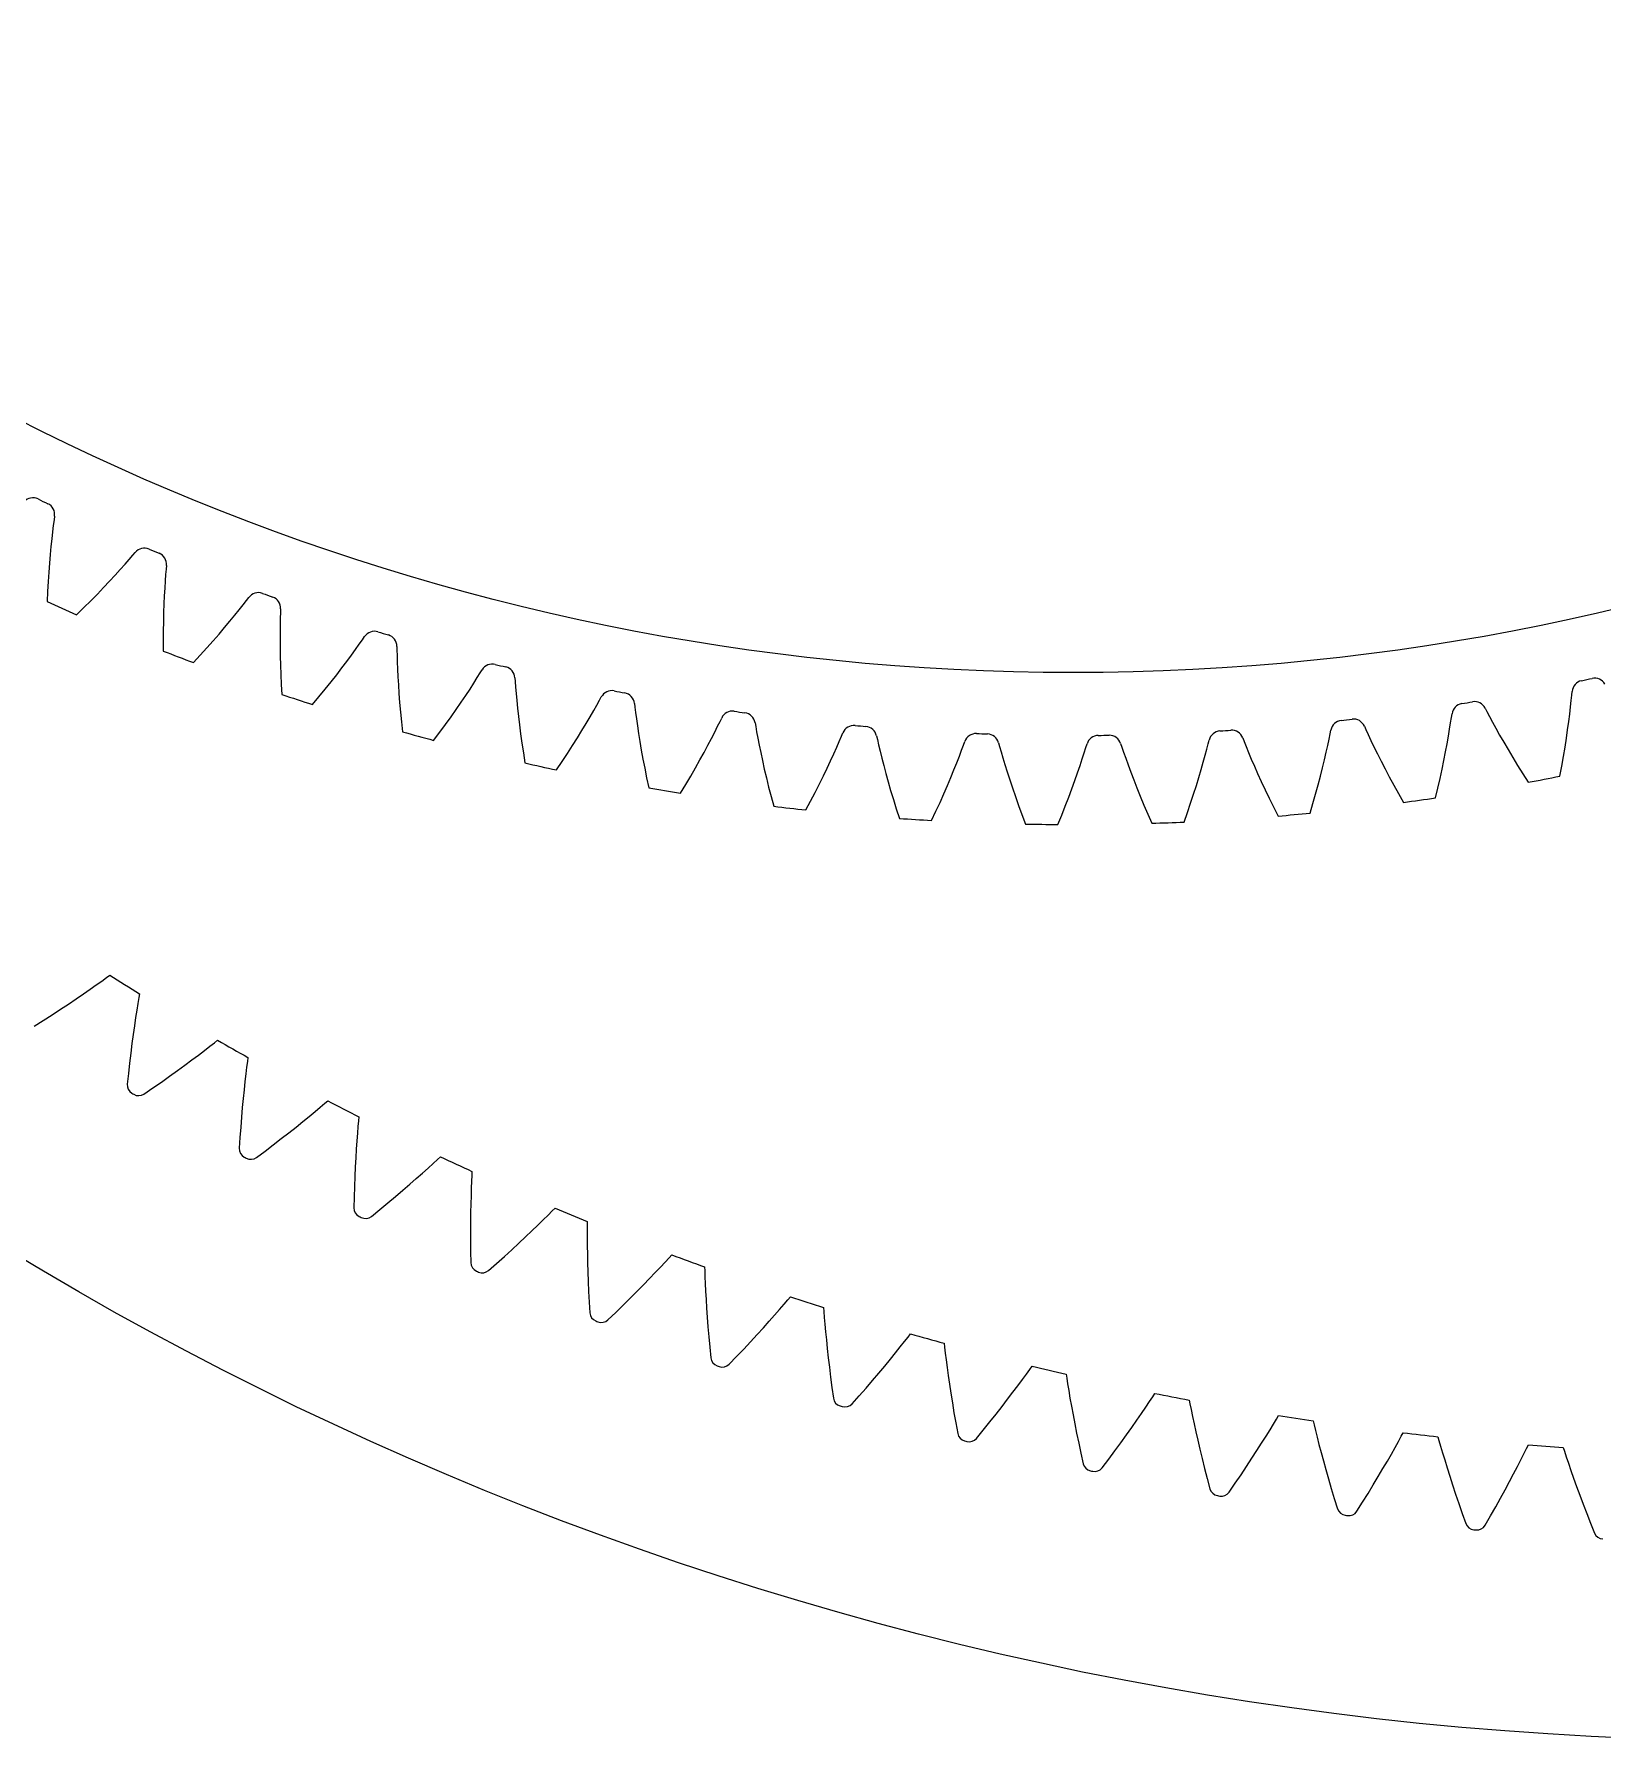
# Model space of a CAD drawing. Header units: millimetres. Extents: x -107 to 107, y -107 to 107.
# Drawn here: x -54.7 to -5.1, y -107.1 to -53.2 of the extents above; entities that cross this region are included whole.
import ezdxf

# ---------------------------------------------------------------- set-up
doc = ezdxf.new("R2010")
doc.units = ezdxf.units.MM

msp = doc.modelspace()

# ---------------------------------------------------------------- linework, layer by layer
at = {"layer": 'journal'}
msp.add_circle((-21.875, 0), 73.3245, dxfattribs=at)
at = {"layer": 'outer'}
msp.add_circle((0, 0), 107.079107, dxfattribs=at)
at = {"layer": 'output_ring'}
for p, q in [((-52.566054, -83.069854), (-52.416098, -82.962332)), ((-52.416098, -82.962332), (-52.31401, -82.888477)), ((-53.38008, -83.634552), (-53.151921, -83.479396)), ((-53.151921, -83.479396), (-52.938665, -83.332216)), ((-52.938665, -83.332216), (-52.742305, -83.194797)), ((-52.742305, -83.194797), (-52.566054, -83.069854)), ((-51.378867, -83.471357), (-51.400215, -83.595536)), ((-54.142108, -84.136342), (-53.87604, -83.963922)), ((-53.87604, -83.963922), (-53.621782, -83.796392)), ((-53.621782, -83.796392), (-53.38008, -83.634552)), ((-51.465264, -83.990783), (-51.502163, -84.227595)), ((-51.43071, -83.77752), (-51.465264, -83.990783)), ((-51.400215, -83.595536), (-51.43071, -83.77752)), ((-54.707069, -84.493551), (-54.419402, -84.31299)), ((-54.419402, -84.31299), (-54.142108, -84.136342)), ((-51.540386, -84.483874), (-51.579205, -84.757045)), ((-51.502163, -84.227595), (-51.540386, -84.483874)), ((-51.618062, -85.04532), (-51.656497, -85.347373)), ((-51.579205, -84.757045), (-51.618062, -85.04532)), ((-49.32746, -85.263865), (-49.156417, -85.131882)), ((-49.156417, -85.131882), (-49.010941, -85.018371)), ((-49.010941, -85.018371), (-48.911931, -84.94044)), ((-51.694122, -85.662184), (-51.730598, -85.988934)), ((-51.656497, -85.347373), (-51.694122, -85.662184)), ((-50.181834, -85.900607), (-49.946889, -85.729105)), ((-49.946889, -85.729105), (-49.725206, -85.56483)), ((-49.725206, -85.56483), (-49.51809, -85.409129)), ((-49.51809, -85.409129), (-49.32746, -85.263865)), ((-47.970233, -85.609886), (-47.993327, -85.792956)), ((-47.953934, -85.484943), (-47.970233, -85.609886)), ((-51.730598, -85.988934), (-51.766021, -86.326721)), ((-50.957864, -86.449105), (-50.687957, -86.261364)), ((-50.687957, -86.261364), (-50.429095, -86.078303)), ((-50.429095, -86.078303), (-50.181834, -85.900607)), ((-48.046482, -86.245557), (-48.074287, -86.503174)), ((-48.01921, -86.007445), (-48.046482, -86.245557)), ((-47.993327, -85.792956), (-48.01921, -86.007445)), ((-51.237977, -86.641176), (-50.957864, -86.449105)), ((-48.102005, -86.777695), (-48.129147, -87.067307)), ((-48.074287, -86.503174), (-48.102005, -86.777695)), ((-48.129147, -87.067307), (-48.15531, -87.37067)), ((-46.216792, -87.509681), (-46.016157, -87.345715)), ((-46.016157, -87.345715), (-45.831571, -87.192845)), ((-45.831571, -87.192845), (-45.666017, -87.054039)), ((-45.666017, -87.054039), (-45.52526, -86.934725)), ((-45.52526, -86.934725), (-45.42949, -86.852845)), ((-44.450213, -87.358078), (-44.461435, -87.483579)), ((-48.180146, -87.686746), (-48.20335, -88.014707)), ((-48.15531, -87.37067), (-48.180146, -87.686746)), ((-46.899294, -88.051258), (-46.659438, -87.863688)), ((-46.659438, -87.863688), (-46.431636, -87.682805)), ((-46.431636, -87.682805), (-46.216792, -87.509681)), ((-44.494261, -87.882796), (-44.511861, -88.121818)), ((-44.477091, -87.667435), (-44.494261, -87.882796)), ((-44.461435, -87.483579), (-44.477091, -87.667435)), ((-48.20335, -88.014707), (-48.225055, -88.353651)), ((-47.412602, -88.443184), (-47.150525, -88.244659)), ((-47.150525, -88.244659), (-46.899294, -88.051258)), ((-44.529203, -88.38035), (-44.545773, -88.655768)), ((-44.511861, -88.121818), (-44.529203, -88.38035)), ((-47.684701, -88.646449), (-47.412602, -88.443184)), ((-44.561156, -88.946243), (-44.575003, -89.250417)), ((-44.545773, -88.655768), (-44.561156, -88.946243)), ((-42.438619, -89.138792), (-42.26038, -88.978567)), ((-42.26038, -88.978567), (-42.100587, -88.833166)), ((-42.100587, -88.833166), (-41.964781, -88.708246)), ((-41.964781, -88.708246), (-41.872407, -88.622552)), ((-44.575003, -89.250417), (-44.58701, -89.56724)), ((-43.060381, -89.682408), (-42.840096, -89.492443)), ((-42.840096, -89.492443), (-42.632445, -89.310755)), ((-42.632445, -89.310755), (-42.438619, -89.138792)), ((-40.88778, -89.397876), (-40.896207, -89.613756)), ((-40.879587, -89.213537), (-40.88778, -89.397876)), ((-40.873461, -89.087684), (-40.879587, -89.213537)), ((-44.596905, -89.895871), (-44.604855, -90.235417)), ((-44.58701, -89.56724), (-44.596905, -89.895871)), ((-43.535625, -90.082969), (-43.292438, -89.879545)), ((-43.292438, -89.879545), (-43.060381, -89.682408)), ((-40.904107, -89.853295), (-40.910958, -90.112318)), ((-40.896207, -89.613756), (-40.904107, -89.853295)), ((-44.05308, -90.506076), (-43.789442, -90.291951)), ((-43.789442, -90.291951), (-43.535625, -90.082969)), ((-40.916352, -90.388181), (-40.919951, -90.67904)), ((-40.910958, -90.112318), (-40.916352, -90.388181)), ((-38.619755, -90.618097), (-38.465986, -90.46634)), ((-38.465986, -90.46634), (-38.335354, -90.33602)), ((-38.335354, -90.33602), (-38.246529, -90.246653)), ((-40.919951, -90.67904), (-40.92146, -90.983526)), ((-40.92146, -90.983526), (-40.920617, -91.300575)), ((-39.17817, -91.155044), (-38.978052, -90.96509)), ((-38.978052, -90.96509), (-38.791354, -90.785414)), ((-38.791354, -90.785414), (-38.619755, -90.618097)), ((-37.230575, -90.796917), (-37.23129, -90.981437)), ((-37.23129, -90.981437), (-37.230962, -91.197481)), ((-37.229553, -90.67092), (-37.230575, -90.796917)), ((-40.920617, -91.300575), (-40.917186, -91.629337)), ((-40.917186, -91.629337), (-40.91137, -91.968926)), ((-39.849196, -91.773272), (-39.614453, -91.56016)), ((-39.614453, -91.56016), (-39.390575, -91.353781)), ((-39.390575, -91.353781), (-39.17817, -91.155044)), ((-37.230962, -91.197481), (-37.229148, -91.437143)), ((-37.229148, -91.437143), (-37.225496, -91.696231)), ((-40.349079, -92.217002), (-40.094335, -91.992369)), ((-40.094335, -91.992369), (-39.849196, -91.773272)), ((-37.225496, -91.696231), (-37.219706, -91.972086)), ((-37.219706, -91.972086), (-37.211515, -92.262852)), ((-35.080356, -92.282876), (-34.915678, -92.108743)), ((-34.915678, -92.108743), (-34.768185, -91.950878)), ((-34.768185, -91.950878), (-34.642943, -91.815371)), ((-34.642943, -91.815371), (-34.557812, -91.722478)), ((-33.524478, -92.105183), (-33.520392, -92.231118)), ((-37.211515, -92.262852), (-37.200683, -92.567149)), ((-37.200683, -92.567149), (-37.186992, -92.883904)), ((-35.656051, -92.87506), (-35.451875, -92.667879)), ((-35.451875, -92.667879), (-35.259619, -92.469971)), ((-35.259619, -92.469971), (-35.080356, -92.282876)), ((-33.520392, -92.231118), (-33.513629, -92.415515)), ((-33.513629, -92.415515), (-33.504546, -92.631368)), ((-33.504546, -92.631368), (-33.493021, -92.87076)), ((-37.186992, -92.883904), (-37.170241, -93.212257)), ((-37.170241, -93.212257), (-37.150667, -93.551331)), ((-36.097295, -93.312792), (-35.871381, -93.090342)), ((-35.871381, -93.090342), (-35.656051, -92.87506)), ((-33.493021, -92.87076), (-33.478872, -93.129487)), ((-33.478872, -93.129487), (-33.461908, -93.404881)), ((-31.154235, -93.448053), (-31.013261, -93.284342)), ((-31.013261, -93.284342), (-30.893612, -93.14387)), ((-30.893612, -93.14387), (-30.812316, -93.047603)), ((-36.578785, -93.776415), (-36.333354, -93.541643)), ((-36.333354, -93.541643), (-36.097295, -93.312792)), ((-33.461908, -93.404881), (-33.44194, -93.695077)), ((-33.44194, -93.695077), (-33.418785, -93.998684)), ((-31.667332, -94.02846), (-31.483254, -93.822923)), ((-31.483254, -93.822923), (-31.31172, -93.628717)), ((-31.31172, -93.628717), (-31.154235, -93.448053)), ((-29.764321, -93.388117), (-29.755136, -93.513784)), ((-29.755136, -93.513784), (-29.740905, -93.697755)), ((-29.740905, -93.697755), (-29.723082, -93.913063)), ((-33.418785, -93.998684), (-33.392269, -94.314624)), ((-33.392269, -94.314624), (-33.362225, -94.642028)), ((-32.069373, -94.467577), (-31.862944, -94.243745)), ((-31.862944, -94.243745), (-31.667332, -94.02846)), ((-29.723082, -93.913063), (-29.701865, -94.151791)), ((-29.701865, -94.151791), (-29.677243, -94.409732)), ((-27.207381, -94.464539), (-27.093524, -94.319334)), ((-27.093524, -94.319334), (-27.016196, -94.219852)), ((-33.362225, -94.642028), (-33.328926, -94.980031)), ((-32.512677, -94.937229), (-32.286086, -94.699)), ((-32.286086, -94.699), (-32.069373, -94.467577)), ((-29.677243, -94.409732), (-29.649133, -94.684212)), ((-29.649133, -94.684212), (-29.617421, -94.97336)), ((-27.655162, -95.021725), (-27.49164, -94.820727)), ((-27.49164, -94.820727), (-27.341605, -94.633829)), ((-27.341605, -94.633829), (-27.207381, -94.464539)), ((-25.955263, -94.517615), (-25.940992, -94.642806)), ((-25.940992, -94.642806), (-25.919318, -94.82605)), ((-25.919318, -94.82605), (-25.892784, -95.040459)), ((-32.748392, -95.181755), (-32.512677, -94.937229)), ((-29.617421, -94.97336), (-29.581981, -95.27578)), ((-29.581981, -95.27578), (-29.542683, -95.590386)), ((-28.017486, -95.457589), (-27.830759, -95.234553)), ((-27.830759, -95.234553), (-27.655162, -95.021725)), ((-25.892784, -95.040459), (-25.861909, -95.278131)), ((-25.861909, -95.278131), (-25.826854, -95.534862)), ((-23.3568, -95.489532), (-23.248921, -95.339832)), ((-23.248921, -95.339832), (-23.175688, -95.237297)), ((-29.542683, -95.590386), (-29.499395, -95.916304)), ((-29.499395, -95.916304), (-29.452426, -96.252679)), ((-28.638582, -96.176833), (-28.421832, -95.929617)), ((-28.421832, -95.929617), (-28.214675, -95.689602)), ((-28.214675, -95.689602), (-28.017486, -95.457589)), ((-25.826854, -95.534862), (-25.787643, -95.807978)), ((-25.787643, -95.807978), (-25.744239, -96.095603)), ((-23.781633, -96.064406), (-23.626391, -95.856946)), ((-23.626391, -95.856946), (-23.484053, -95.664122)), ((-23.484053, -95.664122), (-23.3568, -95.489532)), ((-22.103559, -95.491821), (-22.084227, -95.616331)), ((-22.084227, -95.616331), (-22.055144, -95.798546)), ((-22.055144, -95.798546), (-22.019943, -96.011703)), ((-28.864194, -96.43071), (-28.638582, -96.176833)), ((-25.744239, -96.095603), (-25.696573, -96.396338)), ((-25.696573, -96.396338), (-25.644558, -96.709093)), ((-24.31362, -96.754409), (-24.125996, -96.514595)), ((-24.125996, -96.514595), (-23.948461, -96.284175)), ((-23.948461, -96.284175), (-23.781633, -96.064406)), ((-22.019943, -96.011703), (-21.979462, -96.247929)), ((-21.979462, -96.247929), (-21.934032, -96.503028)), ((-21.934032, -96.503028), (-21.883785, -96.774331)), ((-19.587917, -96.537239), (-19.467844, -96.357635)), ((-19.467844, -96.357635), (-19.36612, -96.203686)), ((-19.36612, -96.203686), (-19.297103, -96.098268)), ((-18.21554, -96.309134), (-18.191178, -96.432758)), ((-18.191178, -96.432758), (-18.154735, -96.613645)), ((-25.644558, -96.709093), (-25.588097, -97.032989)), ((-25.588097, -97.032989), (-25.527535, -97.367184)), ((-24.717433, -97.258419), (-24.51088, -97.002622)), ((-24.51088, -97.002622), (-24.31362, -96.754409)), ((-21.883785, -96.774331), (-21.828761, -97.059961)), ((-21.828761, -97.059961), (-21.768946, -97.358517)), ((-20.026815, -97.175603), (-19.869031, -96.949254)), ((-19.869031, -96.949254), (-19.722324, -96.735673)), ((-19.722324, -96.735673), (-19.587917, -96.537239)), ((-18.154735, -96.613645), (-18.110924, -96.8252)), ((-18.110924, -96.8252), (-18.060903, -97.059592)), ((-18.060903, -97.059592), (-18.005172, -97.312641)), ((-15.659598, -97.251746), (-15.546903, -97.067423)), ((-15.546903, -97.067423), (-15.451501, -96.909478)), ((-15.451501, -96.909478), (-15.386812, -96.80135)), ((-14.297593, -96.968212), (-14.26824, -97.090747)), ((-24.932572, -97.521231), (-24.717433, -97.258419)), ((-21.768946, -97.358517), (-21.704299, -97.668907)), ((-20.372618, -97.660249), (-20.194867, -97.413028)), ((-20.194867, -97.413028), (-20.026815, -97.175603)), ((-18.005172, -97.312641), (-17.943972, -97.581684)), ((-17.943972, -97.581684), (-17.877417, -97.864849)), ((-15.923784, -97.674814), (-15.785853, -97.455464)), ((-15.785853, -97.455464), (-15.659598, -97.251746)), ((-14.26824, -97.090747), (-14.224497, -97.270008)), ((-14.224497, -97.270008), (-14.172149, -97.479614)), ((-14.172149, -97.479614), (-14.11267, -97.711786)), ((-11.600417, -97.617729), (-11.511495, -97.456048)), ((-11.511495, -97.456048), (-11.451241, -97.345387)), ((-10.356154, -97.467971), (-10.32186, -97.589216)), ((-10.32186, -97.589216), (-10.270888, -97.766557)), ((-21.704299, -97.668907), (-21.634759, -97.990249)), ((-21.634759, -97.990249), (-21.560703, -98.321715)), ((-20.755674, -98.18021), (-20.559657, -97.916252)), ((-20.559657, -97.916252), (-20.372618, -97.660249)), ((-17.877417, -97.864849), (-17.805553, -98.160736)), ((-16.230557, -98.151412), (-16.072266, -97.907372)), ((-16.072266, -97.907372), (-15.923784, -97.674814)), ((-14.11267, -97.711786), (-14.04673, -97.962368)), ((-14.04673, -97.962368), (-13.974677, -98.22871)), ((-11.952374, -98.239895), (-11.823445, -98.015135)), ((-11.823445, -98.015135), (-11.705551, -97.806468)), ((-11.705551, -97.806468), (-11.600417, -97.617729)), ((-10.270888, -97.766557), (-10.210089, -97.97387)), ((-10.210089, -97.97387), (-10.14125, -98.20344)), ((-7.732271, -98.200494), (-7.634873, -98.00765)), ((-7.634873, -98.00765), (-7.552576, -97.842498)), ((-7.552576, -97.842498), (-7.496856, -97.729486)), ((-6.397701, -97.80759), (-6.358521, -97.927346)), ((-6.358521, -97.927346), (-6.300404, -98.102475)), ((-6.300404, -98.102475), (-6.231253, -98.307154)), ((-20.959985, -98.451524), (-20.755674, -98.18021)), ((-17.805553, -98.160736), (-17.72838, -98.468251)), ((-17.72838, -98.468251), (-17.645874, -98.786511)), ((-16.759814, -98.940691), (-16.574654, -98.669006)), ((-16.574654, -98.669006), (-16.398144, -98.405634)), ((-16.398144, -98.405634), (-16.230557, -98.151412)), ((-13.974677, -98.22871), (-13.896701, -98.508946)), ((-13.896701, -98.508946), (-13.812905, -98.801678)), ((-12.239581, -98.728534), (-12.09131, -98.478279)), ((-12.09131, -98.478279), (-11.952374, -98.239895)), ((-10.14125, -98.20344), (-10.065209, -98.451144)), ((-10.065209, -98.451144), (-9.982421, -98.714348)), ((-8.090487, -98.887386), (-7.961327, -98.643568)), ((-7.961327, -98.643568), (-7.841612, -98.413768)), ((-7.841612, -98.413768), (-7.732271, -98.200494)), ((-6.231253, -98.307154), (-6.153168, -98.533746)), ((-6.153168, -98.533746), (-6.067151, -98.778165)), ((-17.645874, -98.786511), (-17.558446, -99.114704)), ((-16.952962, -99.220062), (-16.759814, -98.940691)), ((-13.812905, -98.801678), (-13.723333, -99.105812)), ((-13.723333, -99.105812), (-13.627998, -99.420467)), ((-12.56242, -99.259647), (-12.396728, -98.989338)), ((-12.396728, -98.989338), (-12.239581, -98.728534)), ((-9.982421, -98.714348), (-9.893153, -98.991193)), ((-9.893153, -98.991193), (-9.797563, -99.280288)), ((-8.374944, -99.410403), (-8.228495, -99.143445)), ((-8.228495, -99.143445), (-8.090487, -98.887386)), ((-6.067151, -98.778165), (-5.973765, -99.037797)), ((-5.973765, -99.037797), (-5.873351, -99.310797)), ((-13.627998, -99.420467), (-13.527341, -99.744848)), ((-12.918084, -99.825581), (-12.736417, -99.538612)), ((-12.736417, -99.538612), (-12.56242, -99.259647)), ((-9.797563, -99.280288), (-9.695739, -99.580543)), ((-9.695739, -99.580543), (-9.587731, -99.891076)), ((-8.692094, -99.972992), (-8.529545, -99.687205)), ((-8.529545, -99.687205), (-8.374944, -99.410403)), ((-5.873351, -99.310797), (-5.766123, -99.595781)), ((-5.766123, -99.595781), (-5.652215, -99.891663)), ((-9.587731, -99.891076), (-9.474011, -100.211111)), ((-8.861983, -100.267088), (-8.692094, -99.972992)), ((-5.652215, -99.891663), (-5.531711, -100.197564)), ((-5.531711, -100.197564), (-5.405115, -100.512727))]:
    msp.add_line(p, q, dxfattribs=at)
for centre, radius, start, end in [((0, 0), 98.016607, 237.742448, 238.386584), ((0, 0), 98.016607, 240.065028, 240.709165), ((-51.46737, -86.355146), 0.3, 174.563059, 239.205203), ((0, 0), 100.829107, 239.205203, 239.24641), ((-51.405251, -86.392138), 0.3, 239.24641, 303.888554), ((0, 0), 98.016607, 242.387609, 243.031746), ((-47.925498, -88.36995), 0.3, 176.88564, 241.527784), ((0, 0), 100.829107, 241.527784, 241.568991), ((-47.86193, -88.404395), 0.3, 241.568991, 306.211134), ((0, 0), 98.016607, 244.71019, 245.354326), ((-44.304884, -90.239563), 0.3, 179.20822, 243.850364), ((0, 0), 100.829107, 243.850364, 243.891571), ((-44.239972, -90.271403), 0.3, 243.891571, 308.533715), ((0, 0), 98.016607, 247.03277, 247.676907), ((-40.611477, -91.960912), 0.3, 181.530801, 246.172945), ((0, 0), 98.016607, 249.355351, 249.999488), ((0, 0), 100.829107, 246.172945, 246.214152), ((-40.545328, -91.990096), 0.3, 246.214152, 310.856296), ((0, 0), 98.016607, 251.677932, 252.322068), ((-36.851345, -93.53117), 0.3, 183.853382, 248.495526), ((0, 0), 100.829107, 248.495526, 248.536732), ((-36.784069, -93.557649), 0.3, 248.536732, 313.178876), ((0, 0), 98.016607, 254.000512, 254.644649), ((-33.030667, -94.947756), 0.3, 186.175962, 250.818106), ((0, 0), 100.829107, 250.818106, 250.859313), ((-32.962373, -94.971487), 0.3, 250.859313, 315.501457), ((0, 0), 98.016607, 256.323093, 256.96723), ((-29.15572, -96.208344), 0.3, 188.498543, 253.140687), ((0, 0), 100.829107, 253.140687, 253.181894), ((-29.08652, -96.229287), 0.3, 253.181894, 317.824038), ((0, 0), 98.016607, 258.645674, 259.28981), ((0, 0), 98.016607, 260.968254, 261.612391), ((-25.23287, -97.310861), 0.3, 190.821124, 255.463268), ((0, 0), 100.829107, 255.463268, 255.504474), ((-25.162878, -97.328983), 0.3, 255.504474, 320.146618), ((0, 0), 98.016607, 263.290835, 263.934972), ((0, 0), 98.016607, 265.613416, 266.257552), ((-21.268562, -98.253497), 0.3, 193.143704, 257.785848), ((0, 0), 100.829107, 257.785848, 257.827055), ((-21.197893, -98.268768), 0.3, 257.827055, 322.469199), ((-17.26931, -99.034703), 0.3, 195.466285, 260.108429), ((-17.19808, -99.047097), 0.3, 260.149636, 324.79178), ((0, 0), 100.829107, 260.108429, 260.149636), ((-13.241685, -99.653195), 0.3, 197.788866, 262.431009), ((0, 0), 100.829107, 262.431009, 262.472216), ((-13.170011, -99.662692), 0.3, 262.472216, 327.11436), ((-9.192303, -100.107956), 0.3, 200.111446, 264.75359), ((-9.120304, -100.114542), 0.3, 264.794797, 329.436941), ((0, 0), 100.829107, 264.75359, 264.794797), ((-5.127819, -100.398241), 0.3, 202.434027, 267.076171)]:
    msp.add_arc(centre, radius, start, end, dxfattribs=at)
at = {"layer": 'thin_ring_external'}
for p, q in [((-54.063861, -68.383932), (-54.078463, -68.501548)), ((-54.126356, -68.873656), (-54.152202, -69.096811)), ((-54.101268, -68.67282), (-54.126356, -68.873656)), ((-54.078463, -68.501548), (-54.101268, -68.67282)), ((-54.177852, -69.338466), (-54.202612, -69.596209)), ((-54.152202, -69.096811), (-54.177852, -69.338466)), ((-51.58926, -69.617439), (-51.511168, -69.528285)), ((-54.225938, -69.868361), (-54.247378, -70.153675)), ((-54.202612, -69.596209), (-54.225938, -69.868361)), ((-52.147938, -70.248462), (-51.984595, -70.068533)), ((-51.984595, -70.068533), (-51.835193, -69.900767)), ((-51.835193, -69.900767), (-51.701951, -69.748416)), ((-51.701951, -69.748416), (-51.58926, -69.617439)), ((-50.538726, -70.05652), (-50.552755, -70.228733)), ((-50.530149, -69.938311), (-50.538726, -70.05652)), ((-54.266549, -70.451186), (-54.283115, -70.760121)), ((-54.247378, -70.153675), (-54.266549, -70.451186)), ((-52.710277, -70.842746), (-52.511539, -70.636913)), ((-52.511539, -70.636913), (-52.323883, -70.43843)), ((-52.323883, -70.43843), (-52.147938, -70.248462)), ((-50.567557, -70.430587), (-50.581974, -70.654771)), ((-50.552755, -70.228733), (-50.567557, -70.430587)), ((-54.283115, -70.760121), (-54.296777, -71.079842)), ((-53.139245, -71.27291), (-52.91963, -71.055)), ((-52.91963, -71.055), (-52.710277, -70.842746)), ((-50.606819, -71.156092), (-50.616218, -71.429079)), ((-50.595251, -70.897421), (-50.606819, -71.156092)), ((-50.581974, -70.654771), (-50.595251, -70.897421)), ((-48.226937, -71.339371), (-48.101648, -71.180415)), ((-48.101648, -71.180415), (-47.995792, -71.043855)), ((-47.995792, -71.043855), (-47.922353, -70.95083)), ((-53.368844, -71.495828), (-53.139245, -71.27291)), ((-50.623062, -71.715116), (-50.627017, -72.013219)), ((-50.616218, -71.429079), (-50.623062, -71.715116)), ((-48.687536, -71.901285), (-48.521521, -71.702581)), ((-48.521521, -71.702581), (-48.367578, -71.514547)), ((-48.367578, -71.514547), (-48.226937, -71.339371)), ((-46.929426, -71.601427), (-46.933901, -71.803773)), ((-46.924208, -71.428722), (-46.929426, -71.601427)), ((-46.921678, -71.310229), (-46.924208, -71.428722)), ((-50.627017, -72.013219), (-50.627786, -72.322596)), ((-49.052781, -72.324803), (-48.864813, -72.109091)), ((-48.864813, -72.109091), (-48.687536, -71.901285)), ((-46.936853, -72.028401), (-46.937723, -72.271412)), ((-46.933901, -71.803773), (-46.936853, -72.028401)), ((-44.334177, -72.284926), (-44.265585, -72.188272)), ((-50.627786, -72.322596), (-50.625106, -72.642598)), ((-49.677142, -73.01066), (-49.459225, -72.776309)), ((-49.459225, -72.776309), (-49.251024, -72.54747)), ((-49.251024, -72.54747), (-49.052781, -72.324803)), ((-46.937723, -72.271412), (-46.936067, -72.530337)), ((-46.936067, -72.530337), (-46.931515, -72.803448)), ((-44.825585, -72.969636), (-44.681444, -72.773987)), ((-44.681444, -72.773987), (-44.549932, -72.591858)), ((-44.549932, -72.591858), (-44.432922, -72.426713)), ((-44.432922, -72.426713), (-44.334177, -72.284926)), ((-43.247863, -72.496107), (-43.24434, -72.614575)), ((-43.24434, -72.614575), (-43.240733, -72.787321)), ((-43.240733, -72.787321), (-43.23487, -72.989632)), ((-46.931515, -72.803448), (-46.923745, -73.089461)), ((-46.923745, -73.089461), (-46.912474, -73.387377)), ((-45.147673, -73.393145), (-44.981239, -73.176558)), ((-44.981239, -73.176558), (-44.825585, -72.969636)), ((-43.23487, -72.989632), (-43.226348, -73.214118)), ((-43.226348, -73.214118), (-43.214809, -73.456856)), ((-40.705346, -73.484057), (-40.613969, -73.337413)), ((-40.613969, -73.337413), (-40.550401, -73.237383)), ((-46.912474, -73.387377), (-46.897445, -73.69639)), ((-46.897445, -73.69639), (-46.878429, -74.015837)), ((-45.707242, -74.089844), (-45.510996, -73.850672)), ((-45.510996, -73.850672), (-45.324382, -73.618173)), ((-45.324382, -73.618173), (-45.147673, -73.393145)), ((-43.214809, -73.456856), (-43.199935, -73.715358)), ((-43.199935, -73.715358), (-43.181443, -73.987881)), ((-41.069775, -74.046322), (-40.935812, -73.843568)), ((-40.935812, -73.843568), (-40.81377, -73.654962)), ((-40.81377, -73.654962), (-40.705346, -73.484057)), ((-39.518289, -73.492852), (-39.508721, -73.610984)), ((-39.508721, -73.610984), (-39.496298, -73.783321)), ((-39.496298, -73.783321), (-39.480113, -73.985069)), ((-45.912908, -74.335016), (-45.707242, -74.089844)), ((-43.181443, -73.987881), (-43.159079, -74.273124)), ((-43.159079, -74.273124), (-43.132611, -74.570075)), ((-41.369818, -74.485724), (-41.214659, -74.260921)), ((-41.214659, -74.260921), (-41.069775, -74.046322)), ((-39.480113, -73.985069), (-39.46014, -74.208826)), ((-39.46014, -74.208826), (-39.436221, -74.450659)), ((-37.0282, -74.525908), (-36.928643, -74.34969)), ((-36.928643, -74.34969), (-36.844873, -74.198572)), ((-36.844873, -74.198572), (-36.786496, -74.095426)), ((-35.742686, -74.297861), (-35.727099, -74.415351)), ((-35.727099, -74.415351), (-35.705892, -74.586828)), ((-6.190787, -74.633722), (-6.165106, -74.410548)), ((-6.165106, -74.410548), (-6.143774, -74.209279)), ((-6.143774, -74.209279), (-6.126954, -74.037316)), ((-6.126954, -74.037316), (-6.114372, -73.919466)), ((-43.132611, -74.570075), (-43.101824, -74.877918)), ((-43.101824, -74.877918), (-43.066521, -75.195978)), ((-41.709305, -74.961206), (-41.534806, -74.719482)), ((-41.534806, -74.719482), (-41.369818, -74.485724)), ((-39.436221, -74.450659), (-39.408167, -74.708064)), ((-39.408167, -74.708064), (-39.375785, -74.979287)), ((-37.397625, -75.151547), (-37.263887, -74.929829)), ((-37.263887, -74.929829), (-37.140452, -74.7205)), ((-37.140452, -74.7205), (-37.0282, -74.525908)), ((-35.705892, -74.586828), (-35.679427, -74.787487)), ((-35.679427, -74.787487), (-35.648055, -75.009933)), ((-33.112667, -75.021353), (-33.036723, -74.866154)), ((-33.036723, -74.866154), (-32.983688, -74.760163)), ((-31.930904, -74.909036), (-31.909337, -75.025577)), ((-9.985045, -75.11564), (-9.953464, -74.915723)), ((-9.953464, -74.915723), (-9.927885, -74.744843)), ((-9.927885, -74.744843), (-9.909302, -74.62779)), ((-8.860663, -74.452078), (-8.804939, -74.556681)), ((-8.804939, -74.556681), (-8.725056, -74.709889)), ((-8.725056, -74.709889), (-8.630032, -74.888592)), ((-8.630032, -74.888592), (-8.522786, -75.085987)), ((-6.255493, -75.13147), (-6.220874, -74.874865)), ((-6.220874, -74.874865), (-6.190787, -74.633722)), ((-42.085962, -75.46544), (-41.893082, -75.210086)), ((-41.893082, -75.210086), (-41.709305, -74.961206)), ((-39.375785, -74.979287), (-39.338886, -75.263017)), ((-39.338886, -75.263017), (-39.297289, -75.558229)), ((-37.69394, -75.625856), (-37.541103, -75.383979)), ((-37.541103, -75.383979), (-37.397625, -75.151547)), ((-35.648055, -75.009933), (-35.611819, -75.250229)), ((-35.611819, -75.250229), (-35.570658, -75.505866)), ((-33.417852, -75.617853), (-33.305266, -75.402494)), ((-33.305266, -75.402494), (-33.203096, -75.202425)), ((-33.203096, -75.202425), (-33.112667, -75.021353)), ((-31.909337, -75.025577), (-31.879403, -75.195748)), ((-31.879403, -75.195748), (-31.842726, -75.394793)), ((-31.842726, -75.394793), (-31.800037, -75.615347)), ((-29.348439, -75.682747), (-29.267374, -75.497294)), ((-29.267374, -75.497294), (-29.199453, -75.33842)), ((-29.199453, -75.33842), (-29.151899, -75.229859)), ((-28.092886, -75.324782), (-28.065397, -75.44007)), ((-28.065397, -75.44007), (-28.026813, -75.60849)), ((-17.613257, -75.573558), (-17.582833, -75.45901)), ((-16.521741, -75.391163), (-16.476976, -75.500904)), ((-13.836004, -75.624764), (-13.794256, -75.42672)), ((-13.794256, -75.42672), (-13.759986, -75.25737)), ((-13.759986, -75.25737), (-13.73545, -75.141417)), ((-12.679207, -75.019479), (-12.628896, -75.126791)), ((-12.628896, -75.126791), (-12.55694, -75.283878)), ((-12.55694, -75.283878), (-12.471165, -75.4672)), ((-12.471165, -75.4672), (-12.374139, -75.669814)), ((-10.064449, -75.576504), (-10.022088, -75.337212)), ((-10.022088, -75.337212), (-9.985045, -75.11564)), ((-8.522786, -75.085987), (-8.404737, -75.298401)), ((-8.404737, -75.298401), (-8.276705, -75.523461)), ((-6.338924, -75.684472), (-6.294791, -75.401778)), ((-6.294791, -75.401778), (-6.255493, -75.13147)), ((-39.297289, -75.558229), (-39.250823, -75.864098)), ((-39.250823, -75.864098), (-39.199326, -76.179941)), ((-38.026698, -76.134114), (-37.855869, -75.876175)), ((-37.855869, -75.876175), (-37.69394, -75.625856)), ((-35.570658, -75.505866), (-35.524469, -75.775082)), ((-35.524469, -75.775082), (-35.473131, -76.056557)), ((-33.671517, -76.085565), (-33.540094, -75.84611)), ((-33.540094, -75.84611), (-33.417852, -75.617853)), ((-31.800037, -75.615347), (-31.751579, -75.853479)), ((-31.751579, -75.853479), (-31.697419, -76.106681)), ((-29.541702, -76.108599), (-29.440259, -75.887772)), ((-29.440259, -75.887772), (-29.348439, -75.682747)), ((-28.026813, -75.60849), (-27.980021, -75.805403)), ((-27.980021, -75.805403), (-27.926125, -76.023489)), ((-27.926125, -76.023489), (-27.865571, -76.258837)), ((-25.555516, -76.175067), (-25.474284, -75.965621)), ((-25.474284, -75.965621), (-25.402794, -75.776271)), ((-25.402794, -75.776271), (-25.343074, -75.614136)), ((-25.343074, -75.614136), (-25.301126, -75.503288)), ((-24.238647, -75.544014), (-24.205308, -75.657748)), ((-24.205308, -75.657748), (-24.158174, -75.823978)), ((-24.158174, -75.823978), (-24.101389, -76.018245)), ((-24.101389, -76.018245), (-24.036428, -76.233295)), ((-21.590739, -76.05031), (-21.529011, -75.857556)), ((-21.529011, -75.857556), (-21.477647, -75.692584)), ((-21.477647, -75.692584), (-21.441414, -75.579739)), ((-20.378242, -75.56616), (-20.339138, -75.678043)), ((-20.339138, -75.678043), (-20.283579, -75.84165)), ((-20.283579, -75.84165), (-20.216948, -76.032765)), ((-20.216948, -76.032765), (-20.141091, -76.244217)), ((-17.767384, -76.153231), (-17.707936, -75.936592)), ((-17.707936, -75.936592), (-17.65613, -75.740938)), ((-17.65613, -75.740938), (-17.613257, -75.573558)), ((-16.476976, -75.500904), (-16.413135, -75.66146)), ((-16.413135, -75.66146), (-16.336832, -75.848923)), ((-16.336832, -75.848923), (-16.250278, -76.056226)), ((-13.938837, -76.080973), (-13.884313, -75.844156)), ((-13.884313, -75.844156), (-13.836004, -75.624764)), ((-12.374139, -75.669814), (-12.267089, -75.887978)), ((-12.267089, -75.887978), (-12.150716, -76.119282)), ((-10.165174, -76.098955), (-10.112125, -75.831007)), ((-10.112125, -75.831007), (-10.064449, -75.576504)), ((-8.276705, -75.523461), (-8.13921, -75.759482)), ((-8.13921, -75.759482), (-7.9926, -76.005184)), ((-7.9926, -76.005184), (-7.837117, -76.259556)), ((-6.442309, -76.283109), (-6.388047, -75.978526)), ((-6.388047, -75.978526), (-6.338924, -75.684472)), ((-38.206288, -76.398983), (-38.026698, -76.134114)), ((-35.473131, -76.056557), (-35.416515, -76.34926)), ((-35.416515, -76.34926), (-35.354492, -76.652358)), ((-33.96074, -76.593192), (-33.811804, -76.334931)), ((-33.811804, -76.334931), (-33.671517, -76.085565)), ((-31.697419, -76.106681), (-31.637544, -76.373187)), ((-31.637544, -76.373187), (-31.5719, -76.651674)), ((-29.771155, -76.588653), (-29.65213, -76.3428)), ((-29.65213, -76.3428), (-29.541702, -76.108599)), ((-27.865571, -76.258837), (-27.798554, -76.508943)), ((-27.798554, -76.508943), (-27.725149, -76.772044)), ((-25.743877, -76.64032), (-25.645551, -76.400786)), ((-25.645551, -76.400786), (-25.555516, -76.175067)), ((-24.036428, -76.233295), (-23.963936, -76.465244)), ((-23.963936, -76.465244), (-23.884235, -76.711602)), ((-21.82553, -76.737894), (-21.739563, -76.493652)), ((-21.739563, -76.493652), (-21.661171, -76.263631)), ((-21.661171, -76.263631), (-21.590739, -76.05031)), ((-20.141091, -76.244217), (-20.05685, -76.472161)), ((-20.05685, -76.472161), (-19.964674, -76.714128)), ((-17.907312, -76.635268), (-17.833929, -76.386955)), ((-17.833929, -76.386955), (-17.767384, -76.153231)), ((-16.250278, -76.056226), (-16.154508, -76.279572)), ((-16.154508, -76.279572), (-16.050097, -76.516517)), ((-16.050097, -76.516517), (-15.93739, -76.765329)), ((-14.066107, -76.597599), (-13.999445, -76.332709)), ((-13.999445, -76.332709), (-13.938837, -76.080973)), ((-12.150716, -76.119282), (-12.025452, -76.362015)), ((-12.025452, -76.362015), (-11.891579, -76.614883)), ((-10.287757, -76.670189), (-10.223685, -76.379027)), ((-10.223685, -76.379027), (-10.165174, -76.098955)), ((-7.837117, -76.259556), (-7.67293, -76.521774)), ((-7.67293, -76.521774), (-7.500164, -76.791143)), ((-6.501855, -76.597533), (-6.442309, -76.283109)), ((-35.354492, -76.652358), (-35.286935, -76.965159)), ((-34.284007, -77.133211), (-34.118176, -76.859517)), ((-34.118176, -76.859517), (-33.96074, -76.593192)), ((-31.5719, -76.651674), (-31.500412, -76.941105)), ((-31.500412, -76.941105), (-31.422994, -77.24064)), ((-30.177713, -77.384402), (-30.034081, -77.110385)), ((-30.034081, -77.110385), (-29.898526, -76.844857)), ((-29.898526, -76.844857), (-29.771155, -76.588653)), ((-27.725149, -76.772044), (-27.645371, -77.046816)), ((-27.645371, -77.046816), (-27.559198, -77.332219)), ((-25.964316, -77.154303), (-25.850192, -76.89193)), ((-25.850192, -76.89193), (-25.743877, -76.64032)), ((-23.884235, -76.711602), (-23.797491, -76.970611)), ((-23.797491, -76.970611), (-23.703787, -77.240951)), ((-22.019437, -77.262462), (-21.918859, -76.994604)), ((-21.918859, -76.994604), (-21.82553, -76.737894)), ((-19.964674, -76.714128), (-19.864819, -76.968371)), ((-19.864819, -76.968371), (-19.757433, -77.233574)), ((-18.074181, -77.169053), (-17.987412, -76.896409)), ((-17.987412, -76.896409), (-17.907312, -76.635268)), ((-15.93739, -76.765329), (-15.816603, -77.024703)), ((-15.816603, -77.024703), (-15.687873, -77.293606)), ((-14.217698, -77.161829), (-14.138841, -76.874318)), ((-14.138841, -76.874318), (-14.066107, -76.597599)), ((-11.891579, -76.614883), (-11.749287, -76.876863)), ((-11.749287, -76.876863), (-11.598703, -77.147122)), ((-10.433024, -77.282578), (-10.357501, -76.971604)), ((-10.357501, -76.971604), (-10.287757, -76.670189)), ((-31.422994, -77.24064), (-31.339553, -77.549583)), ((-30.329353, -77.666206), (-30.177713, -77.384402)), ((-27.559198, -77.332219), (-27.466586, -77.62741)), ((-27.466586, -77.62741), (-27.367479, -77.93169)), ((-26.215589, -77.7074), (-26.086136, -77.426407)), ((-26.086136, -77.426407), (-25.964316, -77.154303)), ((-23.703787, -77.240951), (-23.603154, -77.521582)), ((-23.603154, -77.521582), (-23.49559, -77.811659)), ((-22.242141, -77.827668), (-22.127205, -77.540431)), ((-22.127205, -77.540431), (-22.019437, -77.262462)), ((-19.757433, -77.233574), (-19.642602, -77.5087)), ((-19.642602, -77.5087), (-19.520367, -77.792907)), ((-18.267735, -77.744892), (-18.167615, -77.452162)), ((-18.167615, -77.452162), (-18.074181, -77.169053)), ((-15.687873, -77.293606), (-15.551286, -77.571202)), ((-15.551286, -77.571202), (-15.406893, -77.856787)), ((-14.394044, -77.766001), (-14.302741, -77.45929)), ((-14.302741, -77.45929), (-14.217698, -77.161829)), ((-11.598703, -77.147122), (-11.439916, -77.424961)), ((-26.352642, -77.996579), (-26.215589, -77.7074)), ((-23.49559, -77.811659), (-23.381076, -78.110482)), ((-22.364249, -78.123468), (-22.242141, -77.827668)), ((-19.520367, -77.792907), (-19.390744, -78.085492)), ((-18.374581, -78.046542), (-18.267735, -77.744892))]:
    msp.add_line(p, q, dxfattribs=at)
for centre, radius, start, end in [((-54.745649, -68.177108), 0.375, 64.259603, 137.621564), ((-21.875, 0), 75.3125, 244.259603, 244.520884), ((-54.434406, -68.326296), 0.375, 351.158924, 64.520884), ((-51.221607, -69.76657), 0.375, 67.186433, 140.548393), ((-21.875, 0), 75.3125, 247.186433, 247.447714), ((-50.903153, -69.899671), 0.375, 354.085753, 67.447714), ((-21.875, 0), 78.125, 245.480762, 246.226555), ((-47.621004, -71.174019), 0.375, 70.113262, 143.475222), ((-21.875, 0), 75.3125, 250.113262, 250.374543), ((-47.296168, -71.290686), 0.375, 357.012583, 70.374543), ((-43.953232, -72.395783), 0.375, 73.040091, 146.402051), ((-21.875, 0), 75.3125, 253.040091, 253.301372), ((-43.622863, -72.495711), 0.375, 359.939412, 73.301372), ((-21.875, 0), 78.125, 248.407592, 249.153384), ((-40.22786, -73.428674), 0.375, 75.966921, 149.328881), ((-21.875, 0), 75.3125, 255.966921, 256.228201), ((-39.89282, -73.511603), 0.375, 2.866241, 76.228201), ((-5.740442, -73.947777), 0.375, 102.308384, 175.670344), ((-21.875, 0), 75.3125, 282.308384, 282.569665), ((-5.403393, -73.873431), 0.375, 29.207705, 102.569665), ((-21.875, 0), 78.125, 251.334421, 252.080213), ((-36.454608, -74.269999), 0.375, 78.89375, 152.25571), ((-21.875, 0), 75.3125, 258.89375, 259.155031), ((-36.115771, -74.335712), 0.375, 5.793071, 79.155031), ((-9.537306, -74.675156), 0.375, 99.381555, 172.743515), ((-21.875, 0), 75.3125, 279.381555, 279.642836), ((-9.196901, -74.618117), 0.375, 26.280875, 99.642836), ((-32.64332, -74.917561), 0.375, 81.820579, 155.182539), ((-21.875, 0), 75.3125, 261.820579, 262.08186), ((-32.301569, -74.965888), 0.375, 8.7199, 82.08186), ((-13.366358, -75.207717), 0.375, 96.454725, 169.816686), ((-21.875, 0), 75.3125, 276.454725, 276.716006), ((-13.023484, -75.168134), 0.375, 23.354046, 96.716006), ((-21.875, 0), 78.125, 254.26125, 255.007043), ((-28.803938, -75.369672), 0.375, 84.747408, 158.109368), ((-21.875, 0), 75.3125, 264.747408, 265.008689), ((-28.460165, -75.400486), 0.375, 11.646729, 85.008689), ((-24.946479, -75.625152), 0.375, 87.674238, 161.036198), ((-21.875, 0), 75.3125, 267.674238, 267.935518), ((-24.601582, -75.638373), 0.375, 14.573558, 87.935518), ((-21.081008, -75.683335), 0.375, 90.601067, 163.963027), ((-21.875, 0), 75.3125, 270.601067, 270.862348), ((-20.735885, -75.678928), 0.375, 17.500388, 90.862348), ((-17.217607, -75.544069), 0.375, 93.527896, 166.889856), ((-21.875, 0), 75.3125, 273.527896, 273.789177), ((-16.87316, -75.522045), 0.375, 20.427217, 93.789177), ((-21.875, 0), 78.125, 257.188079, 257.933872), ((-21.875, 0), 78.125, 260.114909, 260.860701), ((-21.875, 0), 78.125, 280.602714, 281.348506), ((-21.875, 0), 78.125, 263.041738, 263.78753), ((-21.875, 0), 78.125, 277.675884, 278.421677), ((-21.875, 0), 78.125, 265.968567, 266.71436), ((-21.875, 0), 78.125, 268.895396, 269.641189), ((-21.875, 0), 78.125, 271.822226, 272.568018), ((-21.875, 0), 78.125, 274.749055, 275.494847)]:
    msp.add_arc(centre, radius, start, end, dxfattribs=at)

doc.saveas('drawing.dxf')
